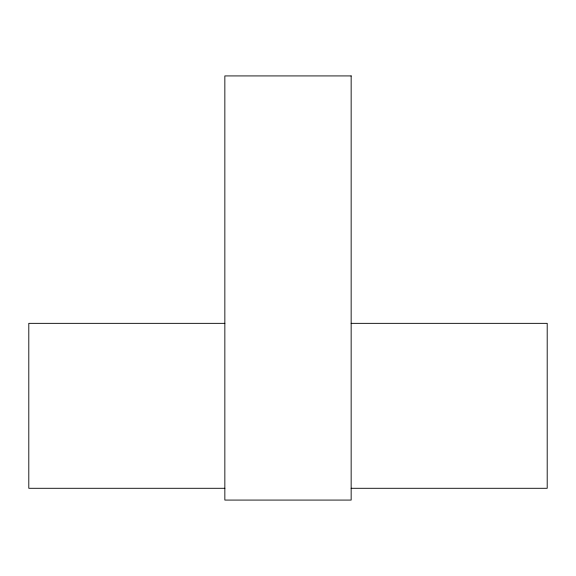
<?xml version="1.0" encoding="UTF-8"?>
<svg xmlns="http://www.w3.org/2000/svg" width="576" height="576" viewBox="0 0 576 576"><rect width="100%" height="100%" fill="white"/><g stroke="black" fill="none" stroke-linecap="round" stroke-linejoin="round"><path stroke-width="0.86" d="M224.849 323.345L28.8 323.345L28.8 488.29L224.849 488.29M351.151 323.345L547.2 323.345L547.2 488.29L351.151 488.29M351.151 75.924L224.849 75.924L224.849 500.076L351.151 500.076L351.151 75.924"/></g></svg>
